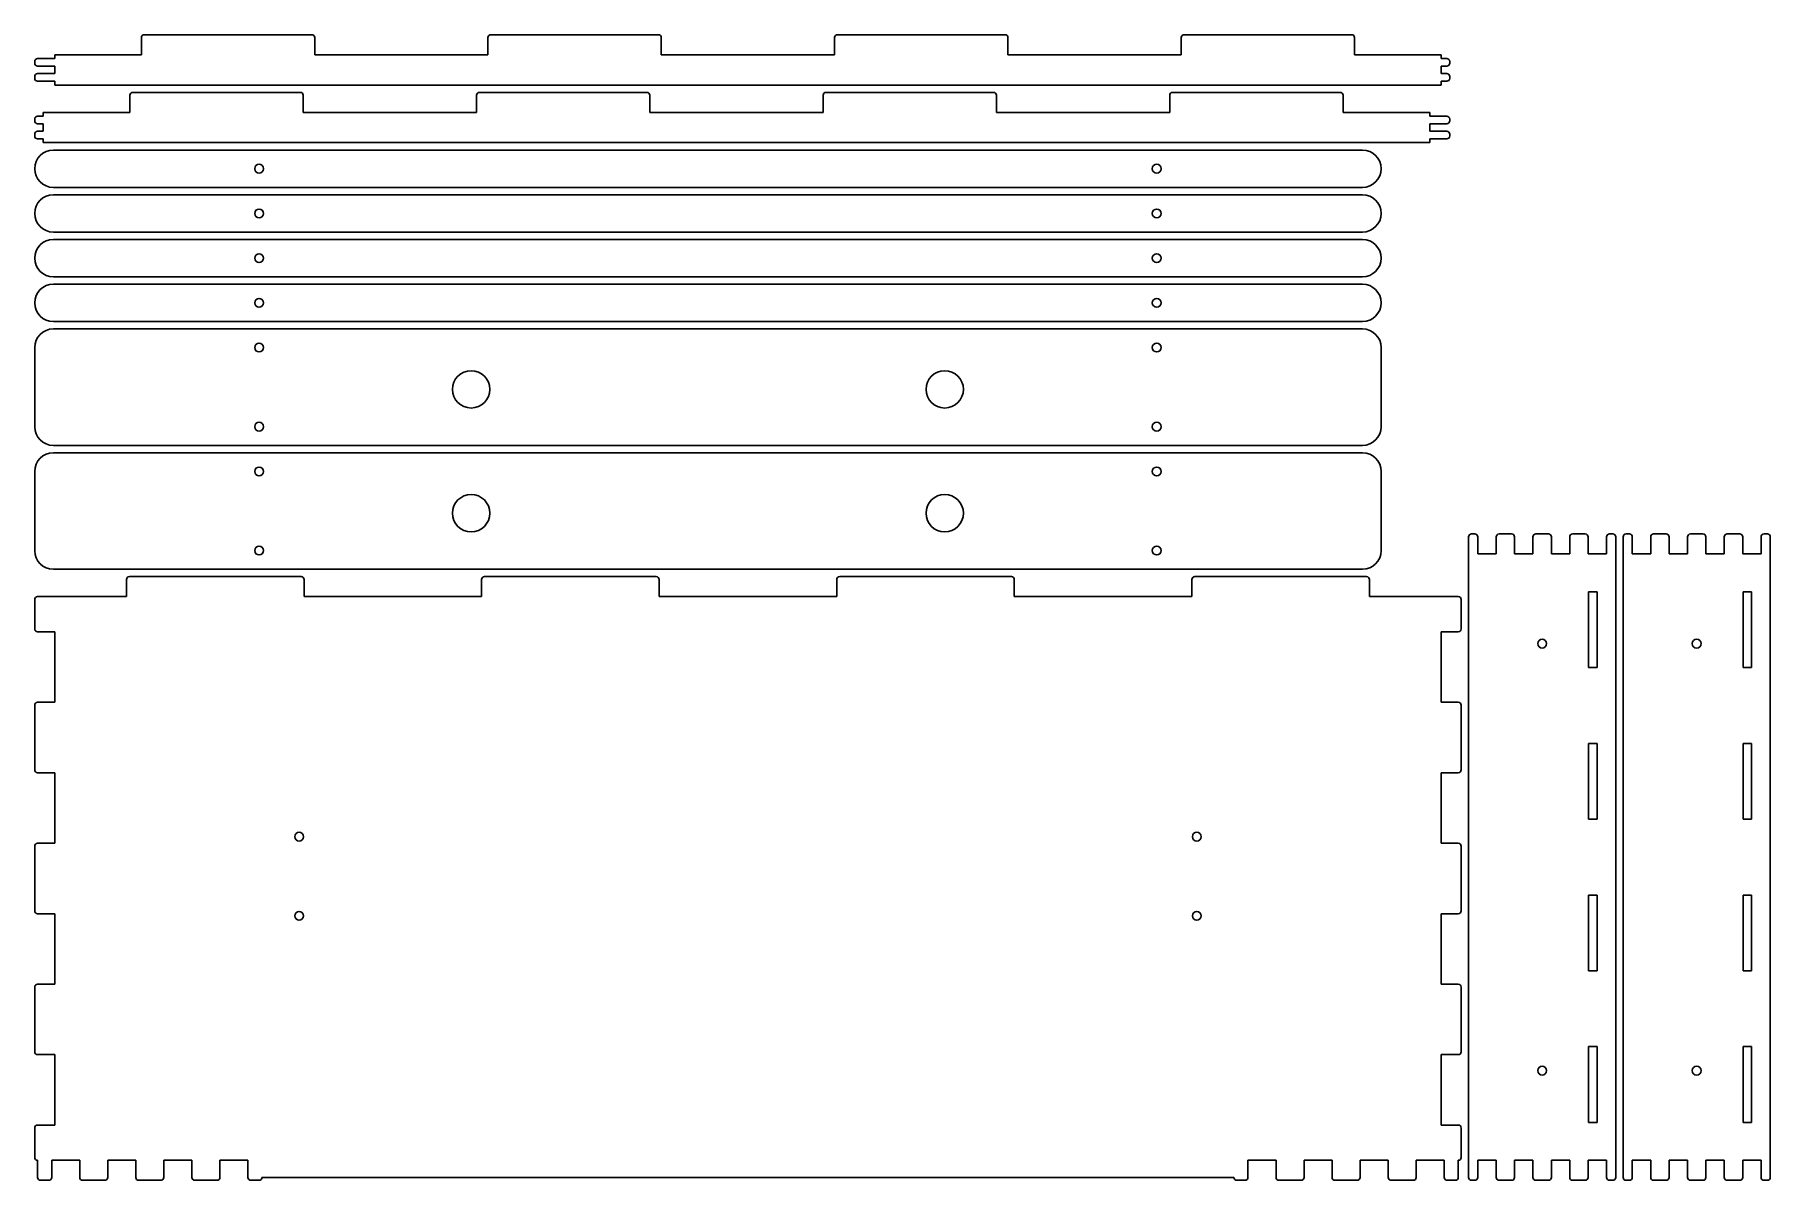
# Model space of a CAD drawing. Header units: millimetres. Extents: x 0 to 1179, y 0 to 779.
import ezdxf

# ---------------------------------------------------------------- set-up
doc = ezdxf.new("R2010")
doc.units = ezdxf.units.MM
doc.layers.add('SheetCutProfiles', color=7, linetype='CONTINUOUS')

msp = doc.modelspace()

# ---------------------------------------------------------------- linework, layer by layer
at = {"layer": 'SheetCutProfiles'}
for p, q in [((74.475, 778.8), (188.225, 778.8)), ((309.975, 778.8), (423.725, 778.8)), ((545.475, 778.8), (659.225, 778.8)), ((780.975, 778.8), (894.725, 778.8)), ((72.475, 776.8), (72.475, 765.2)), ((190.225, 765.2), (190.225, 776.8)), ((307.975, 776.8), (307.975, 765.2)), ((425.725, 765.2), (425.725, 776.8)), ((543.475, 776.8), (543.475, 765.2)), ((661.225, 765.2), (661.225, 776.8)), ((778.975, 776.8), (778.975, 765.2)), ((896.725, 765.2), (896.725, 776.8)), ((0, 759.475), (0, 760.625)), ((13.6, 762.625), (2, 762.625)), ((2, 757.475), (13.6, 757.475)), ((13.6, 765.2), (72.475, 765.2)), ((13.6, 762.625), (13.6, 765.2)), ((13.6, 752.325), (13.6, 757.475)), ((190.225, 765.2), (307.975, 765.2)), ((425.725, 765.2), (543.475, 765.2)), ((661.225, 765.2), (778.975, 765.2)), ((896.725, 765.2), (955.6, 765.2)), ((955.6, 762.625), (955.6, 765.2)), ((955.6, 762.625), (959.4, 762.625)), ((955.6, 752.325), (955.6, 757.475)), ((959.4, 757.475), (955.6, 757.475)), ((961.4, 759.475), (961.4, 760.625)), ((0, 749.175), (0, 750.325)), ((13.6, 752.325), (2, 752.325)), ((2, 747.175), (13.6, 747.175)), ((13.6, 744.6), (13.6, 747.175)), ((13.6, 744.6), (955.6, 744.6)), ((955.6, 752.325), (959.4, 752.325)), ((955.6, 744.6), (955.6, 747.175)), ((959.4, 747.175), (955.6, 747.175)), ((961.4, 749.175), (961.4, 750.325)), ((64.675, 726), (64.675, 737.6)), ((180.425, 739.6), (66.675, 739.6)), ((182.425, 737.6), (182.425, 726)), ((300.175, 726), (300.175, 737.6)), ((415.925, 739.6), (302.175, 739.6)), ((417.925, 737.6), (417.925, 726)), ((535.675, 726), (535.675, 737.6)), ((651.425, 739.6), (537.675, 739.6)), ((653.425, 737.6), (653.425, 726)), ((771.175, 726), (771.175, 737.6)), ((886.925, 739.6), (773.175, 739.6)), ((888.925, 737.6), (888.925, 726)), ((0, 720.275), (0, 721.425)), ((5.8, 723.425), (2, 723.425)), ((5.8, 723.425), (5.8, 726)), ((64.675, 726), (5.8, 726)), ((300.175, 726), (182.425, 726)), ((535.675, 726), (417.925, 726)), ((771.175, 726), (653.425, 726)), ((947.8, 726), (888.925, 726)), ((947.8, 723.425), (947.8, 726)), ((947.8, 723.425), (959.4, 723.425)), ((961.4, 720.275), (961.4, 721.425)), ((0, 709.975), (0, 711.125)), ((2, 718.275), (5.8, 718.275)), ((5.8, 713.125), (2, 713.125)), ((2, 707.975), (5.8, 707.975)), ((5.8, 713.125), (5.8, 718.275)), ((5.8, 705.4), (5.8, 707.975)), ((947.8, 713.125), (947.8, 718.275)), ((959.4, 718.275), (947.8, 718.275)), ((947.8, 713.125), (959.4, 713.125)), ((959.4, 707.975), (947.8, 707.975)), ((947.8, 705.4), (947.8, 707.975)), ((961.4, 709.975), (961.4, 711.125)), ((947.8, 705.4), (5.8, 705.4)), ((12.7, 700.4), (902.1, 700.4)), ((12.7, 675), (902.1, 675)), ((902.1, 670), (12.7, 670)), ((902.1, 644.6), (12.7, 644.6)), ((12.7, 639.6), (902.1, 639.6)), ((12.7, 614.2), (902.1, 614.2)), ((902.1, 609.2), (12.7, 609.2)), ((902.1, 583.8), (12.7, 583.8)), ((12.7, 578.8), (902.1, 578.8)), ((0, 512.3), (0, 566.1)), ((914.8, 512.3), (914.8, 566.1)), ((12.7, 499.6), (902.1, 499.6)), ((902.1, 494.6), (12.7, 494.6)), ((0, 428.1), (0, 481.9)), ((914.8, 428.1), (914.8, 481.9)), ((974.2, 437.4), (974.2, 2)), ((976.2, 439.4), (978.45, 439.4)), ((980.45, 425.8), (980.45, 437.4)), ((992.95, 437.4), (992.95, 425.8)), ((994.95, 439.4), (1003.45, 439.4)), ((1005.45, 425.8), (1005.45, 437.4)), ((1017.95, 437.4), (1017.95, 425.8)), ((1019.95, 439.4), (1028.45, 439.4)), ((1030.45, 425.8), (1030.45, 437.4)), ((1042.95, 437.4), (1042.95, 425.8)), ((1044.95, 439.4), (1053.45, 439.4)), ((1055.45, 425.8), (1055.45, 437.4)), ((1067.95, 437.4), (1067.95, 425.8)), ((1069.95, 439.4), (1072.2, 439.4)), ((1074.2, 437.4), (1074.2, 2)), ((1079.2, 2), (1079.2, 437.4)), ((1081.2, 439.4), (1083.45, 439.4)), ((1085.45, 437.4), (1085.45, 425.8)), ((1097.95, 425.8), (1097.95, 437.4)), ((1099.95, 439.4), (1108.45, 439.4)), ((1110.45, 437.4), (1110.45, 425.8)), ((1122.95, 425.8), (1122.95, 437.4)), ((1124.95, 439.4), (1133.45, 439.4)), ((1135.45, 437.4), (1135.45, 425.8)), ((1147.95, 425.8), (1147.95, 437.4)), ((1149.95, 439.4), (1158.45, 439.4)), ((1160.45, 437.4), (1160.45, 425.8)), ((1172.95, 425.8), (1172.95, 437.4)), ((1174.95, 439.4), (1177.2, 439.4)), ((1179.2, 2), (1179.2, 437.4)), ((992.95, 425.8), (980.45, 425.8)), ((1017.95, 425.8), (1005.45, 425.8)), ((1042.95, 425.8), (1030.45, 425.8)), ((1067.95, 425.8), (1055.45, 425.8)), ((1085.45, 425.8), (1097.95, 425.8)), ((1110.45, 425.8), (1122.95, 425.8)), ((1135.45, 425.8), (1147.95, 425.8)), ((1160.45, 425.8), (1172.95, 425.8)), ((902.1, 415.4), (12.7, 415.4)), ((62.325, 396.8), (62.325, 408.4)), ((180.975, 410.4), (64.325, 410.4)), ((182.975, 408.4), (182.975, 396.8)), ((303.625, 396.8), (303.625, 408.4)), ((422.275, 410.4), (305.625, 410.4)), ((424.275, 408.4), (424.275, 396.8)), ((544.925, 396.8), (544.925, 408.4)), ((663.575, 410.4), (546.925, 410.4)), ((665.575, 408.4), (665.575, 396.8)), ((786.225, 396.8), (786.225, 408.4)), ((904.875, 410.4), (788.225, 410.4)), ((906.875, 408.4), (906.875, 396.8)), ((0, 394.8), (0, 374.85)), ((62.325, 396.8), (2, 396.8)), ((303.625, 396.8), (182.975, 396.8)), ((544.925, 396.8), (424.275, 396.8)), ((786.225, 396.8), (665.575, 396.8)), ((967.2, 396.8), (906.875, 396.8)), ((969.2, 374.85), (969.2, 394.8)), ((1055.7, 348.5125), (1055.7, 400.0375)), ((1055.7, 400.0375), (1061.5, 400.0375)), ((1061.5, 400.0375), (1061.5, 348.5125)), ((1160.7, 400.0375), (1160.7, 348.5125)), ((1166.5, 400.0375), (1160.7, 400.0375)), ((1166.5, 348.5125), (1166.5, 400.0375)), ((2, 372.85), (13.6, 372.85)), ((13.6, 324.95), (13.6, 372.85)), ((955.6, 372.85), (967.2, 372.85)), ((955.6, 372.85), (955.6, 324.95)), ((1061.5, 348.5125), (1055.7, 348.5125)), ((1160.7, 348.5125), (1166.5, 348.5125)), ((0, 322.95), (0, 279.05)), ((13.6, 324.95), (2, 324.95)), ((967.2, 324.95), (955.6, 324.95)), ((969.2, 279.05), (969.2, 322.95)), ((1055.7, 245.4625), (1055.7, 296.9875)), ((1055.7, 296.9875), (1061.5, 296.9875)), ((1061.5, 296.9875), (1061.5, 245.4625)), ((1160.7, 296.9875), (1160.7, 245.4625)), ((1166.5, 296.9875), (1160.7, 296.9875)), ((1166.5, 245.4625), (1166.5, 296.9875)), ((2, 277.05), (13.6, 277.05)), ((13.6, 229.15), (13.6, 277.05)), ((955.6, 277.05), (967.2, 277.05)), ((955.6, 277.05), (955.6, 229.15)), ((1061.5, 245.4625), (1055.7, 245.4625)), ((1160.7, 245.4625), (1166.5, 245.4625)), ((0, 227.15), (0, 183.25)), ((13.6, 229.15), (2, 229.15)), ((967.2, 229.15), (955.6, 229.15)), ((969.2, 183.25), (969.2, 227.15)), ((1055.7, 142.4125), (1055.7, 193.9375)), ((1055.7, 193.9375), (1061.5, 193.9375)), ((1061.5, 193.9375), (1061.5, 142.4125)), ((1160.7, 193.9375), (1160.7, 142.4125)), ((1166.5, 193.9375), (1160.7, 193.9375)), ((1166.5, 142.4125), (1166.5, 193.9375)), ((2, 181.25), (13.6, 181.25)), ((13.6, 133.35), (13.6, 181.25)), ((955.6, 181.25), (967.2, 181.25)), ((955.6, 181.25), (955.6, 133.35)), ((1061.5, 142.4125), (1055.7, 142.4125)), ((1160.7, 142.4125), (1166.5, 142.4125)), ((0, 131.35), (0, 87.45)), ((13.6, 133.35), (2, 133.35)), ((967.2, 133.35), (955.6, 133.35)), ((969.2, 87.45), (969.2, 131.35)), ((2, 85.45), (13.6, 85.45)), ((13.6, 37.55), (13.6, 85.45)), ((955.6, 85.45), (967.2, 85.45)), ((955.6, 85.45), (955.6, 37.55)), ((1055.7, 39.3625), (1055.7, 90.8875)), ((1055.7, 90.8875), (1061.5, 90.8875)), ((1061.5, 90.8875), (1061.5, 39.3625)), ((1160.7, 90.8875), (1160.7, 39.3625)), ((1166.5, 90.8875), (1160.7, 90.8875)), ((1166.5, 39.3625), (1166.5, 90.8875)), ((0, 35.55), (0, 15.6)), ((13.6, 37.55), (2, 37.55)), ((967.2, 37.55), (955.6, 37.55)), ((969.2, 15.6), (969.2, 35.55)), ((1061.5, 39.3625), (1055.7, 39.3625)), ((1160.7, 39.3625), (1166.5, 39.3625)), ((2, 2), (2, 13.6)), ((30.575, 13.6), (11.525, 13.6)), ((11.525, 2), (11.525, 13.6)), ((30.575, 13.6), (30.575, 2)), ((68.675, 13.6), (49.625, 13.6)), ((49.625, 2), (49.625, 13.6)), ((68.675, 13.6), (68.675, 2)), ((106.775, 13.6), (87.725, 13.6)), ((87.725, 2), (87.725, 13.6)), ((106.775, 13.6), (106.775, 2)), ((144.875, 13.6), (125.825, 13.6)), ((125.825, 2), (125.825, 13.6)), ((144.875, 13.6), (144.875, 2)), ((843.375, 13.6), (824.325, 13.6)), ((824.325, 2), (824.325, 13.6)), ((843.375, 13.6), (843.375, 2)), ((881.475, 13.6), (862.425, 13.6)), ((862.425, 2), (862.425, 13.6)), ((881.475, 13.6), (881.475, 2)), ((919.575, 13.6), (900.525, 13.6)), ((900.525, 2), (900.525, 13.6)), ((919.575, 13.6), (919.575, 2)), ((957.675, 13.6), (938.625, 13.6)), ((938.625, 2), (938.625, 13.6)), ((957.675, 13.6), (957.675, 2)), ((967.2, 2), (967.2, 13.6)), ((980.45, 13.6), (992.95, 13.6)), ((980.45, 2), (980.45, 13.6)), ((992.95, 13.6), (992.95, 2)), ((1005.45, 13.6), (1017.95, 13.6)), ((1005.45, 2), (1005.45, 13.6)), ((1017.95, 13.6), (1017.95, 2)), ((1030.45, 13.6), (1042.95, 13.6)), ((1030.45, 2), (1030.45, 13.6)), ((1042.95, 13.6), (1042.95, 2)), ((1055.45, 13.6), (1067.95, 13.6)), ((1055.45, 2), (1055.45, 13.6)), ((1067.95, 13.6), (1067.95, 2)), ((1085.45, 13.6), (1085.45, 2)), ((1097.95, 13.6), (1085.45, 13.6)), ((1097.95, 2), (1097.95, 13.6)), ((1110.45, 13.6), (1110.45, 2)), ((1122.95, 13.6), (1110.45, 13.6)), ((1122.95, 2), (1122.95, 13.6)), ((1135.45, 13.6), (1135.45, 2)), ((1147.95, 13.6), (1135.45, 13.6)), ((1147.95, 2), (1147.95, 13.6)), ((1160.45, 13.6), (1160.45, 2)), ((1172.95, 13.6), (1160.45, 13.6)), ((1172.95, 2), (1172.95, 13.6)), ((9.525, 0), (4, 0)), ((47.625, 0), (32.575, 0)), ((85.725, 0), (70.675, 0)), ((123.825, 0), (108.775, 0)), ((152.4, 0), (146.875, 0)), ((814.8, 2), (154.4, 2)), ((822.325, 0), (816.8, 0)), ((860.425, 0), (845.375, 0)), ((898.525, 0), (883.475, 0)), ((936.625, 0), (921.575, 0)), ((965.2, 0), (959.675, 0)), ((976.2, 0), (978.45, 0)), ((994.95, 0), (1003.45, 0)), ((1019.95, 0), (1028.45, 0)), ((1044.95, 0), (1053.45, 0)), ((1069.95, 0), (1072.2, 0)), ((1081.2, 0), (1083.45, 0)), ((1099.95, 0), (1108.45, 0)), ((1124.95, 0), (1133.45, 0)), ((1149.95, 0), (1158.45, 0)), ((1174.95, 0), (1177.2, 0))]:
    msp.add_line(p, q, dxfattribs=at)
for centre, radius in [((152.4667, 687.7), 3), ((762.3333, 687.7), 3), ((152.4667, 657.3), 3), ((762.3333, 657.3), 3), ((152.4667, 626.9), 3), ((762.3333, 626.9), 3), ((152.4667, 596.5), 3), ((762.3333, 596.5), 3), ((152.4667, 566.1), 3), ((762.3333, 566.1), 3), ((296.5333, 537.7), 12.7), ((618.2667, 537.7), 12.7), ((152.4667, 512.3), 3), ((762.3333, 512.3), 3), ((152.4667, 481.9), 3), ((762.3333, 481.9), 3), ((296.5333, 453.5), 12.7), ((618.2667, 453.5), 12.7), ((152.4667, 428.1), 3), ((762.3333, 428.1), 3), ((1024.2, 364.8333), 3), ((1129.2, 364.8333), 3), ((179.6667, 233.6), 3), ((789.5333, 233.6), 3), ((179.6667, 179.8), 3), ((789.5333, 179.8), 3), ((1024.2, 74.5667), 3), ((1129.2, 74.5667), 3)]:
    msp.add_circle(centre, radius, dxfattribs=at)
for centre, radius, start, end in [((74.475, 776.8), 2, 90, 180), ((188.225, 776.8), 2, 0, 90), ((309.975, 776.8), 2, 90, 180), ((423.725, 776.8), 2, 0, 90), ((545.475, 776.8), 2, 90, 180), ((659.225, 776.8), 2, 0, 90), ((780.975, 776.8), 2, 90, 180), ((894.725, 776.8), 2, 0, 90), ((2, 760.625), 2, 90, 180), ((2, 759.475), 2, 180, -90), ((959.4, 760.625), 2, 0, 90), ((959.4, 759.475), 2, -90, 0), ((2, 750.325), 2, 90, 180), ((2, 749.175), 2, 180, -90), ((959.4, 750.325), 2, 0, 90), ((959.4, 749.175), 2, -90, 0), ((66.675, 737.6), 2, 90, 180), ((180.425, 737.6), 2, 0, 90), ((302.175, 737.6), 2, 90, 180), ((415.925, 737.6), 2, 0, 90), ((537.675, 737.6), 2, 90, 180), ((651.425, 737.6), 2, 0, 90), ((773.175, 737.6), 2, 90, 180), ((886.925, 737.6), 2, 0, 90), ((2, 721.425), 2, 90, 180), ((2, 720.275), 2, 180, -90), ((959.4, 721.425), 2, 0, 90), ((959.4, 720.275), 2, -90, 0), ((2, 711.125), 2, 90, 180), ((2, 709.975), 2, 180, -90), ((959.4, 711.125), 2, 0, 90), ((959.4, 709.975), 2, -90, 0), ((12.7, 687.7), 12.7, 90, -90), ((902.1, 687.7), 12.7, -90, 90), ((12.7, 657.3), 12.7, 90, -90), ((902.1, 657.3), 12.7, -90, 90), ((12.7, 626.9), 12.7, 90, -90), ((902.1, 626.9), 12.7, -90, 90), ((12.7, 596.5), 12.7, 90, -90), ((902.1, 596.5), 12.7, -90, 90), ((12.7, 566.1), 12.7, 90, 180), ((902.1, 566.1), 12.7, 0, 90), ((12.7, 512.3), 12.7, 180, -90), ((902.1, 512.3), 12.7, -90, 0), ((12.7, 481.9), 12.7, 90, 180), ((902.1, 481.9), 12.7, 0, 90), ((976.2, 437.4), 2, 90, 180), ((978.45, 437.4), 2, 0, 90), ((994.95, 437.4), 2, 90, 180), ((1003.45, 437.4), 2, 0, 90), ((1019.95, 437.4), 2, 90, 180), ((1028.45, 437.4), 2, 0, 90), ((1044.95, 437.4), 2, 90, 180), ((1053.45, 437.4), 2, 0, 90), ((1069.95, 437.4), 2, 90, 180), ((1072.2, 437.4), 2, 0, 90), ((1081.2, 437.4), 2, 90, 180), ((1083.45, 437.4), 2, 0, 90), ((1099.95, 437.4), 2, 90, 180), ((1108.45, 437.4), 2, 0, 90), ((1124.95, 437.4), 2, 90, 180), ((1133.45, 437.4), 2, 0, 90), ((1149.95, 437.4), 2, 90, 180), ((1158.45, 437.4), 2, 0, 90), ((1174.95, 437.4), 2, 90, 180), ((1177.2, 437.4), 2, 0, 90), ((12.7, 428.1), 12.7, 180, -90), ((902.1, 428.1), 12.7, -90, 0), ((64.325, 408.4), 2, 90, 180), ((180.975, 408.4), 2, 0, 90), ((305.625, 408.4), 2, 90, 180), ((422.275, 408.4), 2, 0, 90), ((546.925, 408.4), 2, 90, 180), ((663.575, 408.4), 2, 0, 90), ((788.225, 408.4), 2, 90, 180), ((904.875, 408.4), 2, 0, 90), ((2, 394.8), 2, 90, 180), ((967.2, 394.8), 2, 0, 90), ((2, 374.85), 2, 180, -90), ((967.2, 374.85), 2, -90, 0), ((2, 322.95), 2, 90, 180), ((967.2, 322.95), 2, 0, 90), ((2, 279.05), 2, 180, -90), ((967.2, 279.05), 2, -90, 0), ((2, 227.15), 2, 90, 180), ((967.2, 227.15), 2, 0, 90), ((2, 183.25), 2, 180, -90), ((967.2, 183.25), 2, -90, 0), ((2, 131.35), 2, 90, 180), ((967.2, 131.35), 2, 0, 90), ((2, 87.45), 2, 180, -90), ((967.2, 87.45), 2, -90, 0), ((2, 35.55), 2, 90, 180), ((967.2, 35.55), 2, 0, 90), ((2, 15.6), 2, 180, -90), ((967.2, 15.6), 2, -90, 0), ((4, 2), 2, 180, -90), ((9.525, 2), 2, -90, 0), ((32.575, 2), 2, 180, -90), ((47.625, 2), 2, -90, 0), ((70.675, 2), 2, 180, -90), ((85.725, 2), 2, -90, 0), ((108.775, 2), 2, 180, -90), ((123.825, 2), 2, -90, 0), ((146.875, 2), 2, 180, -90), ((152.4, 2), 2, -90, 0), ((816.8, 2), 2, 180, -90), ((822.325, 2), 2, -90, 0), ((845.375, 2), 2, 180, -90), ((860.425, 2), 2, -90, 0), ((883.475, 2), 2, 180, -90), ((898.525, 2), 2, -90, 0), ((921.575, 2), 2, 180, -90), ((936.625, 2), 2, -90, 0), ((959.675, 2), 2, 180, -90), ((965.2, 2), 2, -90, 0), ((976.2, 2), 2, 180, -90), ((978.45, 2), 2, -90, 0), ((994.95, 2), 2, 180, -90), ((1003.45, 2), 2, -90, 0), ((1019.95, 2), 2, 180, -90), ((1028.45, 2), 2, -90, 0), ((1044.95, 2), 2, 180, -90), ((1053.45, 2), 2, -90, 0), ((1069.95, 2), 2, 180, -90), ((1072.2, 2), 2, -90, 0), ((1081.2, 2), 2, 180, -90), ((1083.45, 2), 2, -90, 0), ((1099.95, 2), 2, 180, -90), ((1108.45, 2), 2, -90, 0), ((1124.95, 2), 2, 180, -90), ((1133.45, 2), 2, -90, 0), ((1149.95, 2), 2, 180, -90), ((1158.45, 2), 2, -90, 0), ((1174.95, 2), 2, 180, -90), ((1177.2, 2), 2, -90, 0)]:
    msp.add_arc(centre, radius, start, end, dxfattribs=at)

doc.saveas('drawing.dxf')
